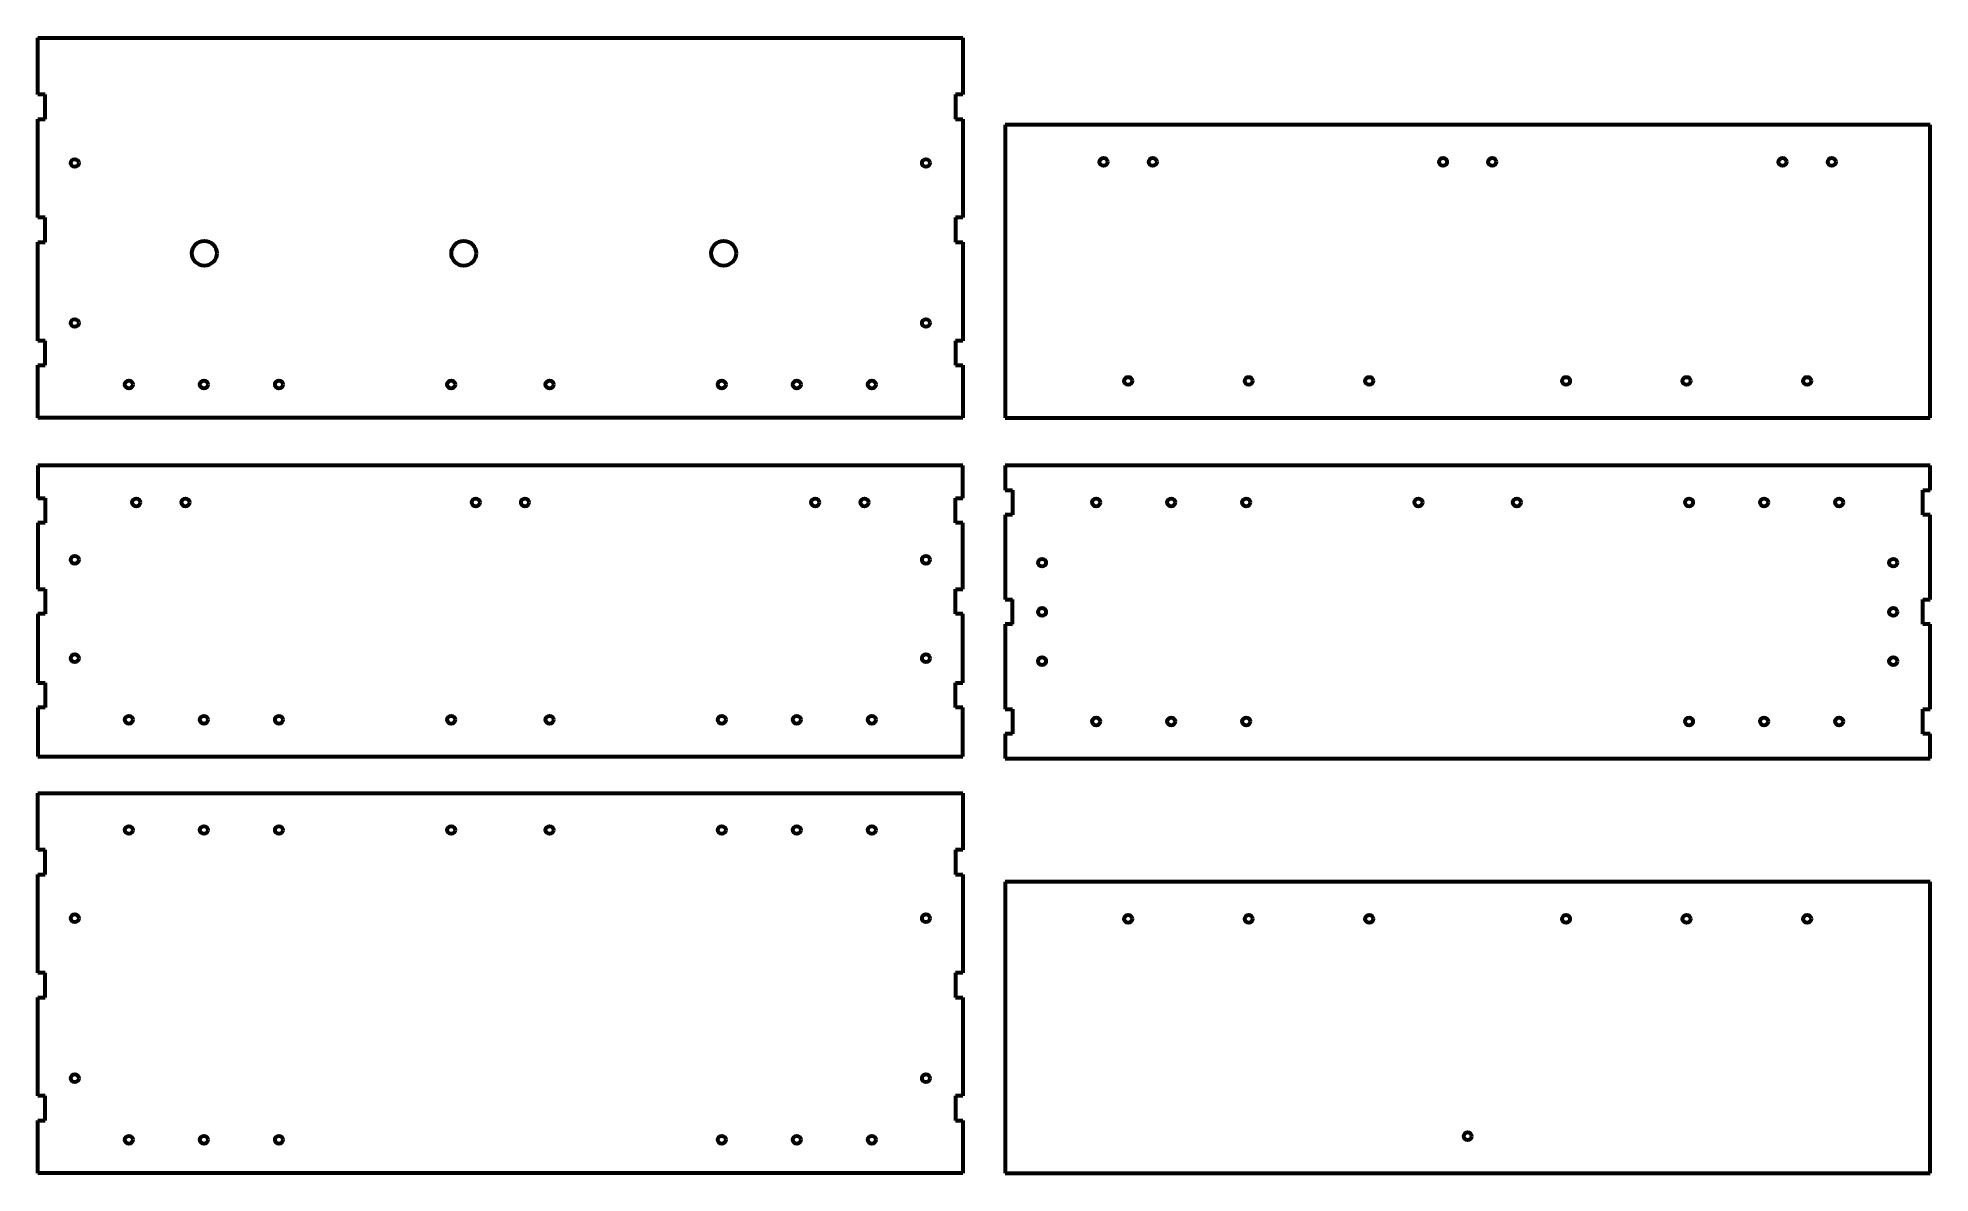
# Model space of a CAD drawing. Header units: millimetres. Extents: x 5 to 774, y 59 to 520.
import ezdxf

# ---------------------------------------------------------------- set-up
doc = ezdxf.new("R2010")
doc.units = ezdxf.units.MM
doc.linetypes.add('K5LT_BASIC', pattern=[0])

msp = doc.modelspace()

# ---------------------------------------------------------------- linework, layer by layer
at = {"color": 150, "linetype": 'K5LT_BASIC', "lineweight": 60, "true_color": 0x0080ff}
for p, q in [((5.04, 497.15), (5.04, 520.18)), ((5.04, 520.18), (381.04, 520.18)), ((381.04, 520.18), (381.04, 497.15)), ((8.04, 497.15), (5.04, 497.15)), ((8.04, 487.15), (8.04, 497.15)), ((381.04, 497.15), (378.04, 497.15)), ((378.04, 497.15), (378.04, 487.15)), ((5.04, 447.15), (5.04, 487.15)), ((5.04, 487.15), (8.04, 487.15)), ((378.04, 487.15), (381.04, 487.15)), ((381.04, 487.15), (381.04, 447.15)), ((398.23, 484.8), (398.23, 365.8)), ((774.23, 484.8), (398.23, 484.8)), ((774.23, 365.8), (774.23, 484.8)), ((8.04, 447.15), (5.04, 447.15)), ((8.04, 437.15), (8.04, 447.15)), ((381.04, 447.15), (378.04, 447.15)), ((378.04, 447.15), (378.04, 437.15)), ((5.04, 397.15), (5.04, 437.15)), ((5.04, 437.15), (8.04, 437.15)), ((378.04, 437.15), (381.04, 437.15)), ((381.04, 437.15), (381.04, 397.15)), ((8.04, 397.15), (5.04, 397.15)), ((8.04, 387.15), (8.04, 397.15)), ((381.04, 397.15), (378.04, 397.15)), ((378.04, 397.15), (378.04, 387.15)), ((5.04, 365.8), (5.04, 387.15)), ((5.04, 387.15), (8.04, 387.15)), ((378.04, 387.15), (381.04, 387.15)), ((381.04, 387.15), (381.04, 365.8)), ((381.04, 365.8), (5.04, 365.8)), ((398.23, 365.8), (774.23, 365.8)), ((5.04, 346.46), (5.04, 333.16)), ((381.04, 346.46), (5.04, 346.46)), ((381.04, 333.16), (381.04, 346.46)), ((398.23, 346.46), (398.23, 336.46)), ((774.23, 346.46), (398.23, 346.46)), ((774.23, 336.46), (774.23, 346.46)), ((5.04, 333.16), (8.04, 333.16)), ((8.04, 333.16), (8.04, 323.16)), ((378.04, 323.16), (378.04, 333.16)), ((378.04, 333.16), (381.04, 333.16)), ((398.23, 336.46), (401.23, 336.46)), ((401.23, 336.46), (401.23, 326.46)), ((771.23, 326.46), (771.23, 336.46)), ((771.23, 336.46), (774.23, 336.46)), ((8.04, 323.16), (5.04, 323.16)), ((5.04, 323.16), (5.04, 296.16)), ((381.04, 323.16), (378.04, 323.16)), ((381.04, 296.16), (381.04, 323.16)), ((401.23, 326.46), (398.23, 326.46)), ((398.23, 326.46), (398.23, 291.96)), ((774.23, 326.46), (771.23, 326.46)), ((774.23, 291.96), (774.23, 326.46)), ((5.04, 296.16), (8.04, 296.16)), ((8.04, 296.16), (8.04, 286.16)), ((378.04, 286.16), (378.04, 296.16)), ((378.04, 296.16), (381.04, 296.16)), ((8.04, 286.16), (5.04, 286.16)), ((5.04, 286.16), (5.04, 258.16)), ((381.04, 286.16), (378.04, 286.16)), ((381.04, 258.16), (381.04, 286.16)), ((398.23, 291.96), (401.23, 291.96)), ((401.23, 281.96), (401.23, 291.96)), ((771.23, 281.96), (771.23, 291.96)), ((771.23, 291.96), (774.23, 291.96)), ((401.23, 281.96), (398.23, 281.96)), ((398.23, 281.96), (398.23, 247.46)), ((774.23, 281.96), (771.23, 281.96)), ((774.23, 247.46), (774.23, 281.96)), ((5.04, 258.16), (8.04, 258.16)), ((8.04, 258.16), (8.04, 248.16)), ((378.04, 248.16), (378.04, 258.16)), ((378.04, 258.16), (381.04, 258.16)), ((8.04, 248.16), (5.04, 248.16)), ((5.04, 248.16), (5.04, 228.16)), ((381.04, 248.16), (378.04, 248.16)), ((381.04, 228.16), (381.04, 248.16)), ((398.23, 247.46), (401.23, 247.46)), ((401.23, 247.46), (401.23, 237.46)), ((771.23, 237.46), (771.23, 247.46)), ((771.23, 247.46), (774.23, 247.46)), ((401.23, 237.46), (398.23, 237.46)), ((398.23, 237.46), (398.23, 227.46)), ((774.23, 237.46), (771.23, 237.46)), ((774.23, 227.46), (774.23, 237.46)), ((5.04, 228.16), (381.04, 228.16)), ((398.23, 227.46), (774.23, 227.46)), ((5.04, 190.31), (5.04, 213.35)), ((5.04, 213.35), (381.04, 213.35)), ((381.04, 213.35), (381.04, 190.31)), ((8.04, 190.31), (5.04, 190.31)), ((8.04, 180.31), (8.04, 190.31)), ((381.04, 190.31), (378.04, 190.31)), ((378.04, 190.31), (378.04, 180.31)), ((5.04, 140.31), (5.04, 180.31)), ((5.04, 180.31), (8.04, 180.31)), ((378.04, 180.31), (381.04, 180.31)), ((381.04, 180.31), (381.04, 140.31)), ((398.23, 177.26), (398.23, 58.96)), ((774.23, 177.26), (398.23, 177.26)), ((774.23, 58.96), (774.23, 177.26)), ((8.04, 140.31), (5.04, 140.31)), ((8.04, 130.31), (8.04, 140.31)), ((381.04, 140.31), (378.04, 140.31)), ((378.04, 140.31), (378.04, 130.31)), ((5.04, 90.31), (5.04, 130.31)), ((5.04, 130.31), (8.04, 130.31)), ((378.04, 130.31), (381.04, 130.31)), ((381.04, 130.31), (381.04, 90.31)), ((8.04, 90.31), (5.04, 90.31)), ((8.04, 80.31), (8.04, 90.31)), ((381.04, 90.31), (378.04, 90.31)), ((378.04, 90.31), (378.04, 80.31)), ((5.04, 58.96), (5.04, 80.31)), ((5.04, 80.31), (8.04, 80.31)), ((378.04, 80.31), (381.04, 80.31)), ((381.04, 80.31), (381.04, 58.96)), ((381.04, 58.96), (5.04, 58.96)), ((398.23, 58.96), (774.23, 58.96))]:
    msp.add_line(p, q, dxfattribs=at)
for centre, radius in [((20.04, 469.35), 1.6), ((366.04, 469.35), 1.6), ((438.23, 469.8), 1.6), ((458.23, 469.8), 1.6), ((576.23, 469.8), 1.6), ((596.23, 469.8), 1.6), ((714.23, 469.8), 1.6), ((734.23, 469.8), 1.6), ((72.73, 432.66), 5.05), ((178.18, 432.66), 5.05), ((283.8, 432.66), 5.05), ((20.04, 404.35), 1.6), ((366.04, 404.35), 1.6), ((42.04, 379.35), 1.6), ((72.54, 379.35), 1.6), ((103.04, 379.35), 1.6), ((173.04, 379.35), 1.6), ((213.04, 379.35), 1.6), ((283.04, 379.35), 1.6), ((313.54, 379.35), 1.6), ((344.04, 379.35), 1.6), ((448.23, 380.8), 1.6), ((497.23, 380.8), 1.6), ((546.23, 380.8), 1.6), ((626.23, 380.8), 1.6), ((675.23, 380.8), 1.6), ((724.23, 380.8), 1.6), ((45.04, 331.46), 1.6), ((65.04, 331.46), 1.6), ((183.04, 331.46), 1.6), ((203.04, 331.46), 1.6), ((321.04, 331.46), 1.6), ((341.04, 331.46), 1.6), ((435.23, 331.46), 1.6), ((465.73, 331.46), 1.6), ((496.23, 331.46), 1.6), ((566.23, 331.46), 1.6), ((606.23, 331.46), 1.6), ((676.23, 331.46), 1.6), ((706.73, 331.46), 1.6), ((737.23, 331.46), 1.6), ((20.04, 308.16), 1.6), ((366.04, 308.16), 1.6), ((413.23, 306.96), 1.6), ((759.23, 306.96), 1.6), ((413.23, 286.96), 1.6), ((759.23, 286.96), 1.6), ((20.04, 268.16), 1.6), ((366.04, 268.16), 1.6), ((413.23, 266.96), 1.6), ((759.23, 266.96), 1.6), ((42.04, 243.16), 1.6), ((72.54, 243.16), 1.6), ((103.04, 243.16), 1.6), ((173.04, 243.16), 1.6), ((213.04, 243.16), 1.6), ((283.04, 243.16), 1.6), ((313.54, 243.16), 1.6), ((344.04, 243.16), 1.6), ((435.23, 242.46), 1.6), ((465.73, 242.46), 1.6), ((496.23, 242.46), 1.6), ((676.23, 242.46), 1.6), ((706.73, 242.46), 1.6), ((737.23, 242.46), 1.6), ((42.04, 198.35), 1.6), ((72.54, 198.35), 1.6), ((103.04, 198.35), 1.6), ((173.04, 198.35), 1.6), ((213.04, 198.35), 1.6), ((283.04, 198.35), 1.6), ((313.54, 198.35), 1.6), ((344.04, 198.35), 1.6), ((20.04, 162.51), 1.6), ((366.04, 162.51), 1.6), ((448.23, 162.26), 1.6), ((497.23, 162.26), 1.6), ((546.23, 162.26), 1.6), ((626.23, 162.26), 1.6), ((675.23, 162.26), 1.6), ((724.23, 162.26), 1.6), ((20.04, 97.51), 1.6), ((366.04, 97.51), 1.6), ((42.04, 72.51), 1.6), ((72.54, 72.51), 1.6), ((103.04, 72.51), 1.6), ((283.04, 72.51), 1.6), ((313.54, 72.51), 1.6), ((344.04, 72.51), 1.6), ((586.23, 73.96), 1.6)]:
    msp.add_circle(centre, radius, dxfattribs=at)

doc.saveas('drawing.dxf')
